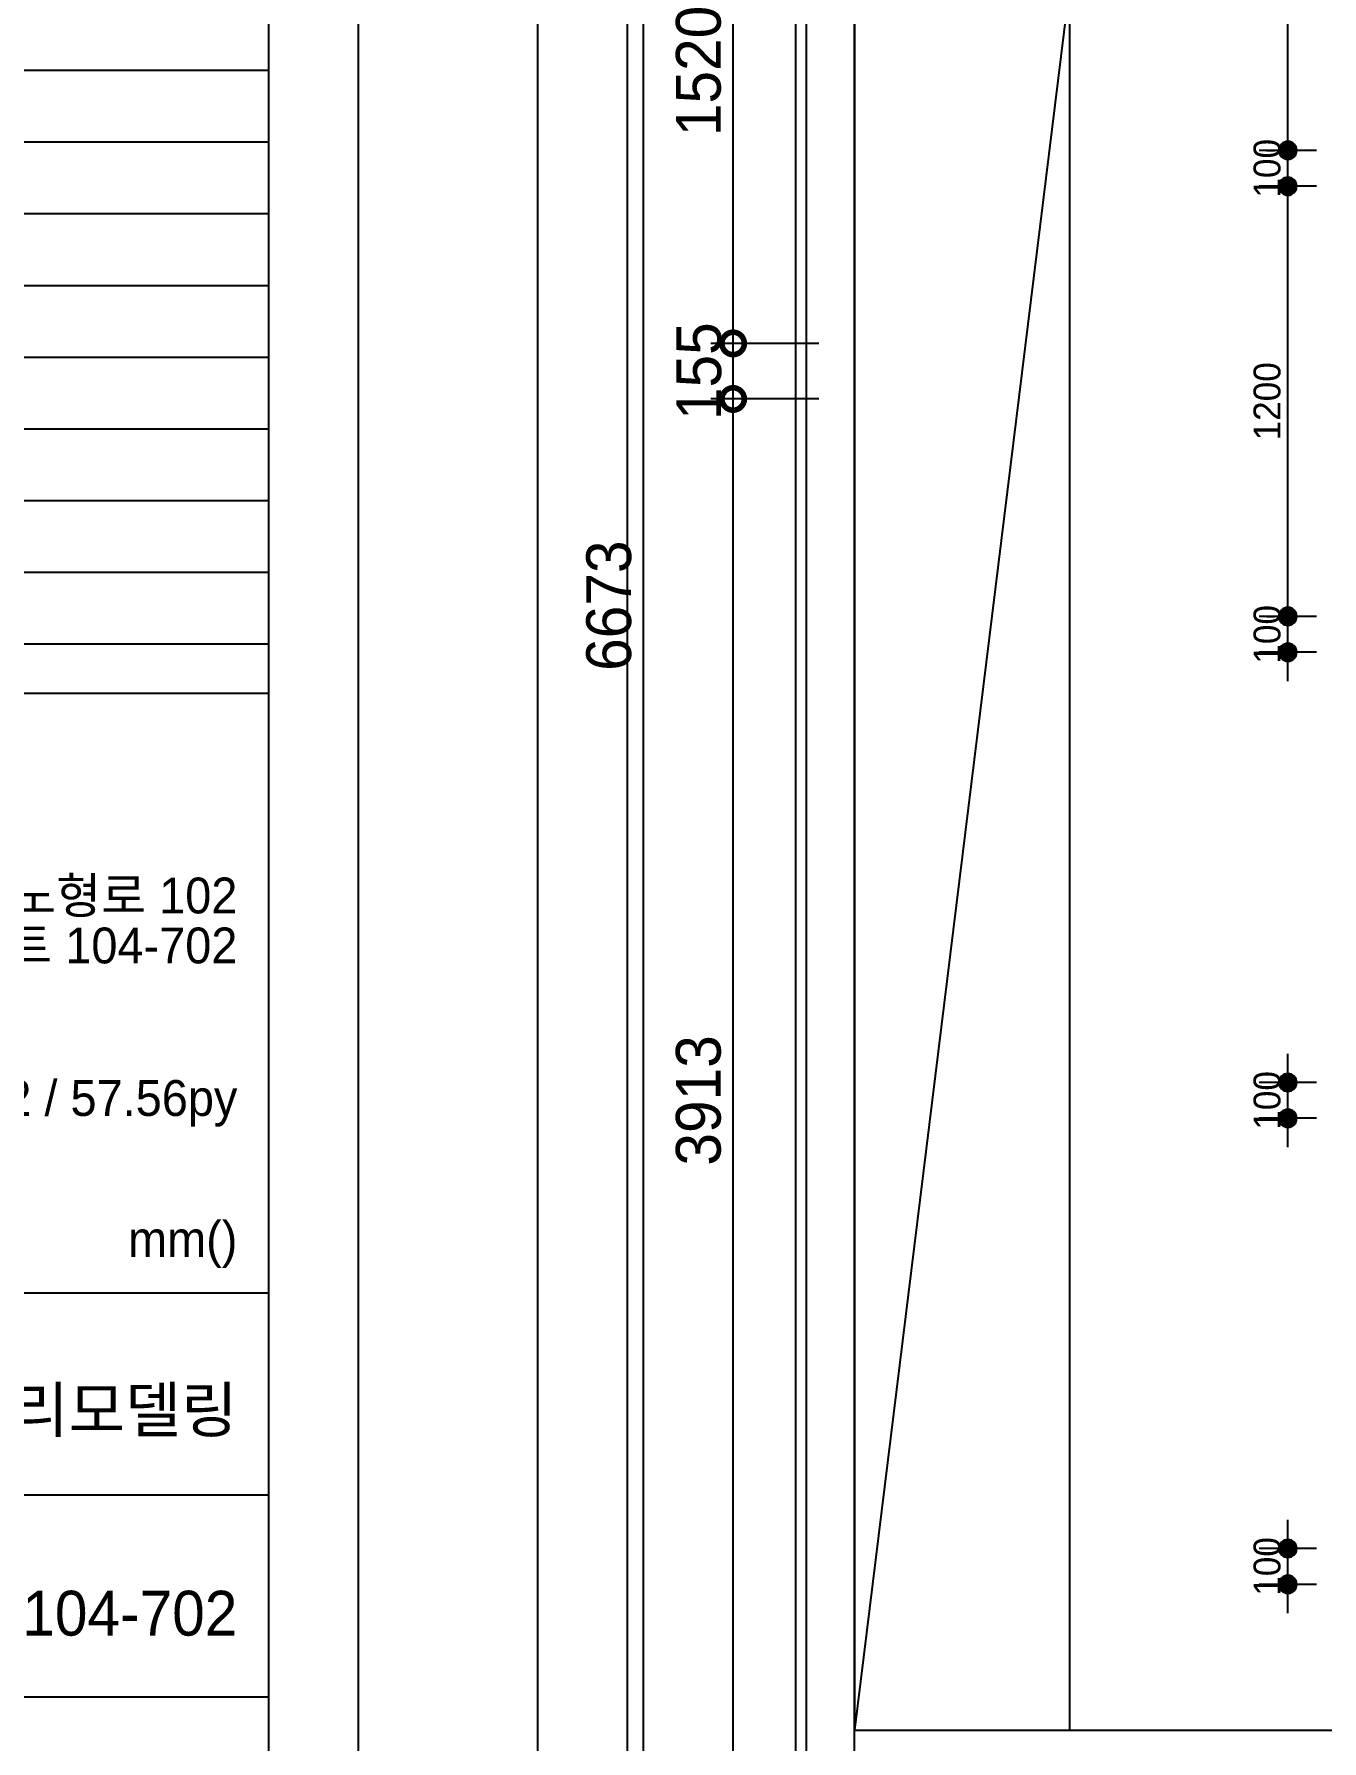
# Model space of a CAD drawing. Header units: inches. Extents: x -53835 to 52744, y -79586 to -50910.
# Drawn here: x 9804 to 13396, y -63275 to -58514 of the extents above; entities that cross this region are included whole.
import ezdxf
from ezdxf.enums import TextEntityAlignment as Align

# ---------------------------------------------------------------- set-up
doc = ezdxf.new("R2010")
doc.units = ezdxf.units.IN
doc.header["$LTSCALE"] = 50
doc.header["$MEASUREMENT"] = 0
for name, color, linetype in [('06-FUR', 6, 'Continuous'), ('06-LIGHT', 4, 'Continuous'), ('07-DIM WAL', 5, 'Continuous'), ('FORM(YOURNAME)-1', 1, 'Continuous'), ('FORM(YOURNAME)-11', 1, 'Continuous'), ('RC-LIGHT', 7, 'Continuous'), ('도면층2', 2, 'Continuous')]:
    doc.layers.add(name, color=color, linetype=linetype)
doc.styles.add('YOURNAME', font='HY울릉도M.TTF')
doc.styles.add('스타일1', font='HY울릉도M.TTF')
doc.dimstyles.new('30', dxfattribs={"dimscale": 30, "dimtxt": 2.5, "dimasz": 2.5, "dimexe": 1.25, "dimexo": 2, "dimtad": 1, "dimdec": 0, "dimtxsty": '스타일1', "dimblk": 'DOTSMALL', "dimcen": 2.5, "dimclrd": 1, "dimclre": 1, "dimclrt": 2, "dimadec": 0, "dimazin": 0, "dimtfac": 1, "dimtix": 1, "dimtmove": 0, "dimatfit": 3, "dimldrblk": 'DOTSMALL', "dimfxl": 1.25, "dimarcsym": 0})
doc.dimstyles.new('50', dxfattribs={"dimscale": 50, "dimtxt": 2.5, "dimasz": 2.5, "dimexe": 1.25, "dimexo": 2, "dimtad": 1, "dimtxsty": '스타일1', "dimblk": 'DOTSMALL', "dimcen": 2.5, "dimclrd": 1, "dimclre": 1, "dimclrt": 2, "dimadec": 0, "dimazin": 0, "dimtfac": 1, "dimtix": 1, "dimtmove": 0, "dimatfit": 3, "dimldrblk": 'DOTSMALL', "dimfxl": 1.25, "dimarcsym": 0})

# ---------------------------------------------------------------- blocks, each defined once
blk = doc.blocks.new('FORM-ELEVATION')
at = {"layer": 'Defpoints', "color": 158}
for p, q in [((62481, 7886), (71691, 7886)), ((62481, 7086), (71691, 7086)), ((62481, 6286), (71691, 6286)), ((62481, 5486), (71691, 5486)), ((62481, 4686), (71691, 4686)), ((62481, 3886), (71691, 3886)), ((62481, 3086), (71691, 3086)), ((62481, 2286), (71691, 2286)), ((62481, 1486), (71691, 1486))]:
    blk.add_line(p, q, dxfattribs=at)
for points in [[(-10309, -21692), (71691, -21692), (71691, 35708), (-10309, 35708)], [(-8309, 33708), (61071, 33708), (61071, -19692), (-8309, -19692)]]:
    blk.add_lwpolyline(points, close=True, dxfattribs=at)
at = {"layer": 'FORM(YOURNAME)-11', "color": 14}
for p, q in [((62481, 937), (71691, 937)), ((62481, -5756), (71691, -5756)), ((62481, -8009), (71691, -8009)), ((62481, -10261), (71691, -10261))]:
    blk.add_line(p, q, dxfattribs=at)
at = {"layer": 'FORM(YOURNAME)-11', "color": 250}
blk.add_lwpolyline([(-11309, -22692), (72691, -22692), (72691, 36708), (-11309, 36708)], close=True, dxfattribs=at)
at = {"layer": 'FORM(YOURNAME)-11', "color": 3, "style": 'YOURNAME'}
for tag, height, p in [('1', 450, (71041, -1219)), ('2', 450, (71041, -1863)), ('3', 450, (71041, -3150)), ('4', 450, (71041, -5081)), ('5', 515, (71041, -7398)), ('6', 515, (71041, -9650)), ('7', 515, (71041, -11903)), ('8', 515, (71041, -14155)), ('9', 515, (71041, -16408)), ('10', 515, (66791, -18596)), ('11', 515, (71041, -18660)), ('12', 515, (66791, -20848)), ('13', 515, (71041, -20848))]:
    blk.add_attdef(tag, text='', height=height, dxfattribs=at).set_placement(p, align=Align.MIDDLE_RIGHT)
blk = doc.blocks.new('_DOTSMALL')
at = {"color": 0, "linetype": 'ByBlock', "const_width": 0.5}
blk.add_lwpolyline([(-0.0625, 0, 1), (0.0625, 0, 1)], format="xyb", close=True, dxfattribs=at)
blk = doc.blocks.new('*D299')
at = {"layer": '07-DIM WAL', "color": 1, "lineweight": -2, "transparency": 16777216}
for p, q in [((11992.6, -56772), (11441.1, -56772)), ((11503.6, -63445), (11503.6, -56772)), ((11992.6, -63445), (11441.1, -63445))]:
    blk.add_line(p, q, dxfattribs=at)
at = {"layer": 'Defpoints', "color": 0, "transparency": 16777216}
for p in [(11503.6, -56772), (12092.6, -56772), (12092.6, -63445)]:
    blk.add_point(p, dxfattribs=at)
at = {"layer": '07-DIM WAL', "color": 1, "lineweight": -2, "transparency": 16777216, "xscale": 125, "yscale": 125, "zscale": 125}
for p, rotation in [((11503.6, -56772), 90), ((11503.6, -63445), 270)]:
    blk.add_blockref('_DOTSMALL', p, dxfattribs=dict(at, rotation=rotation))
at = {"layer": '07-DIM WAL', "color": 2, "transparency": 16777216, "insert": (11407.3, -60108.5), "char_height": 125, "attachment_point": 5, "rotation": 90, "style": '스타일1'}
blk.add_mtext('6673', dxfattribs=at)
blk = doc.blocks.new('*D300')
at = {"layer": '07-DIM WAL', "color": 1, "lineweight": -2, "transparency": 16777216}
for p, q in [((11992.6, -59532), (11691.1, -59532)), ((11753.6, -63445), (11753.6, -59532)), ((11992.6, -63445), (11691.1, -63445))]:
    blk.add_line(p, q, dxfattribs=at)
at = {"layer": 'Defpoints', "color": 0, "transparency": 16777216}
for p in [(11753.6, -59532), (12092.6, -59532), (12092.6, -63445)]:
    blk.add_point(p, dxfattribs=at)
at = {"layer": '07-DIM WAL', "color": 1, "lineweight": -2, "transparency": 16777216, "xscale": 125, "yscale": 125, "zscale": 125}
for p, rotation in [((11753.6, -59532), 90), ((11753.6, -63445), 270)]:
    blk.add_blockref('_DOTSMALL', p, dxfattribs=dict(at, rotation=rotation))
at = {"layer": '07-DIM WAL', "color": 2, "transparency": 16777216, "insert": (11657.3, -61488.5), "char_height": 125, "attachment_point": 5, "rotation": 90, "style": '스타일1'}
blk.add_mtext('3913', dxfattribs=at)
blk = doc.blocks.new('*D301')
at = {"layer": '07-DIM WAL', "color": 1, "lineweight": -2, "transparency": 16777216}
for p, q in [((11753.6, -59657), (11753.6, -59252)), ((11992.6, -59377), (11691.1, -59377)), ((11992.6, -59532), (11691.1, -59532))]:
    blk.add_line(p, q, dxfattribs=at)
at = {"layer": 'Defpoints', "color": 0, "transparency": 16777216}
for p in [(11753.6, -59377), (12092.6, -59377), (12092.6, -59532)]:
    blk.add_point(p, dxfattribs=at)
at = {"layer": '07-DIM WAL', "color": 1, "lineweight": -2, "transparency": 16777216, "xscale": 125, "yscale": 125, "zscale": 125}
for p, rotation in [((11753.6, -59377), 270), ((11753.6, -59532), 90)]:
    blk.add_blockref('_DOTSMALL', p, dxfattribs=dict(at, rotation=rotation))
at = {"layer": '07-DIM WAL', "color": 2, "transparency": 16777216, "insert": (11658.6, -59454.5), "char_height": 125, "attachment_point": 5, "rotation": 90, "style": '스타일1'}
blk.add_mtext('155', dxfattribs=at)
blk = doc.blocks.new('*D302')
at = {"layer": '07-DIM WAL', "color": 1, "lineweight": -2, "transparency": 16777216}
for p, q in [((11992.6, -57857), (11691.1, -57857)), ((11753.6, -59377), (11753.6, -57857)), ((11992.6, -59377), (11691.1, -59377))]:
    blk.add_line(p, q, dxfattribs=at)
at = {"layer": 'Defpoints', "color": 0, "transparency": 16777216}
for p in [(11753.6, -57857), (12092.6, -57857), (12092.6, -59377)]:
    blk.add_point(p, dxfattribs=at)
at = {"layer": '07-DIM WAL', "color": 1, "lineweight": -2, "transparency": 16777216, "xscale": 125, "yscale": 125, "zscale": 125}
for p, rotation in [((11753.6, -57857), 90), ((11753.6, -59377), 270)]:
    blk.add_blockref('_DOTSMALL', p, dxfattribs=dict(at, rotation=rotation))
at = {"layer": '07-DIM WAL', "color": 2, "transparency": 16777216, "insert": (11657.4, -58617), "char_height": 125, "attachment_point": 5, "rotation": 90, "style": '스타일1'}
blk.add_mtext('1520', dxfattribs=at)
blk = doc.blocks.new('vudauseh')
at = {"layer": '도면층2'}
for p, q in [((-53835, -66300.2), (-53835, -55341.2)), ((-53671, -64673.2), (-53671, -58000.2))]:
    blk.add_line(p, q, dxfattribs=at)
blk = doc.blocks.new('cjswjdehds')
at = {"layer": '06-FUR', "color": 8}
blk.add_lwpolyline([(12692.6, -56772), (12092.6, -56772), (12092.6, -63245), (12692.6, -63245)], close=True, dxfattribs=at)
blk.add_lwpolyline([(12692.6, -58372), (12092.6, -63245)], dxfattribs=at)
blk.add_blockref('vudauseh', (65763.6, 1228.2))
blk = doc.blocks.new('1')
at = {"linetype": 'Continuous'}
h = blk.add_hatch(color=4, dxfattribs=at)
h.dxf.hatch_style = 1
edge = h.paths.add_edge_path()
edge.add_arc((11539653.5, -14273503.8), 37.5, 0, 360)
at = {"color": 1, "linetype": 'Continuous'}
for p, q in [((11539653.5, -14273637.1), (11539653.5, -14273370.5)), ((11539520.2, -14273503.8), (11539786.8, -14273503.8))]:
    blk.add_line(p, q, dxfattribs=at)
at = {"color": 4, "linetype": 'Continuous'}
for radius in [41.5, 37.5]:
    blk.add_circle((11539653.5, -14273503.8), radius, dxfattribs=at)
blk = doc.blocks.new('*D368')
at = {"layer": '07-DIM WAL', "color": 1, "lineweight": -2, "transparency": 16777216}
for p, q in [((13301.1, -61613.5), (13301.1, -61363.5)), ((13361.1, -61438.5), (13338.6, -61438.5)), ((13241.1, -61538.5), (13263.6, -61538.5))]:
    blk.add_line(p, q, dxfattribs=at)
at = {"layer": 'Defpoints', "color": 0, "transparency": 16777216}
for p in [(13301.1, -61438.5), (13301.1, -61438.5), (13301.1, -61538.5)]:
    blk.add_point(p, dxfattribs=at)
at = {"layer": '07-DIM WAL', "color": 1, "lineweight": -2, "transparency": 16777216, "xscale": 75, "yscale": 75, "zscale": 75}
for p, rotation in [((13301.1, -61438.5), 270), ((13301.1, -61538.5), 90)]:
    blk.add_blockref('_DOTSMALL', p, dxfattribs=dict(at, rotation=rotation))
at = {"layer": '07-DIM WAL', "color": 2, "transparency": 16777216, "insert": (13243.4, -61488.5), "char_height": 75, "attachment_point": 5, "rotation": 90, "style": '스타일1'}
blk.add_mtext('100', dxfattribs=at)
blk = doc.blocks.new('*D370')
at = {"layer": '07-DIM WAL', "color": 1, "lineweight": -2, "transparency": 16777216}
for p, q in [((13301.1, -60313.5), (13301.1, -60063.5)), ((13361.1, -60138.5), (13338.6, -60138.5)), ((13241.1, -60238.5), (13263.6, -60238.5))]:
    blk.add_line(p, q, dxfattribs=at)
at = {"layer": 'Defpoints', "color": 0, "transparency": 16777216}
for p in [(13301.1, -60138.5), (13301.1, -60138.5), (13301.1, -60238.5)]:
    blk.add_point(p, dxfattribs=at)
at = {"layer": '07-DIM WAL', "color": 1, "lineweight": -2, "transparency": 16777216, "xscale": 75, "yscale": 75, "zscale": 75}
for p, rotation in [((13301.1, -60138.5), 270), ((13301.1, -60238.5), 90)]:
    blk.add_blockref('_DOTSMALL', p, dxfattribs=dict(at, rotation=rotation))
at = {"layer": '07-DIM WAL', "color": 2, "transparency": 16777216, "insert": (13243.4, -60188.5), "char_height": 75, "attachment_point": 5, "rotation": 90, "style": '스타일1'}
blk.add_mtext('100', dxfattribs=at)
blk = doc.blocks.new('*D372')
at = {"layer": '07-DIM WAL', "color": 1, "lineweight": -2, "transparency": 16777216}
for p, q in [((13301.1, -62913.5), (13301.1, -62663.5)), ((13361.1, -62738.5), (13338.6, -62738.5)), ((13241.1, -62838.5), (13263.6, -62838.5))]:
    blk.add_line(p, q, dxfattribs=at)
at = {"layer": 'Defpoints', "color": 0, "transparency": 16777216}
for p in [(13301.1, -62738.5), (13301.1, -62738.5), (13301.1, -62838.5)]:
    blk.add_point(p, dxfattribs=at)
at = {"layer": '07-DIM WAL', "color": 1, "lineweight": -2, "transparency": 16777216, "xscale": 75, "yscale": 75, "zscale": 75}
for p, rotation in [((13301.1, -62738.5), 270), ((13301.1, -62838.5), 90)]:
    blk.add_blockref('_DOTSMALL', p, dxfattribs=dict(at, rotation=rotation))
at = {"layer": '07-DIM WAL', "color": 2, "transparency": 16777216, "insert": (13243.4, -62788.5), "char_height": 75, "attachment_point": 5, "rotation": 90, "style": '스타일1'}
blk.add_mtext('100', dxfattribs=at)
blk = doc.blocks.new('*D380')
at = {"layer": '07-DIM WAL', "color": 1, "lineweight": -2, "transparency": 16777216}
for p, q in [((13301.1, -59013.5), (13301.1, -58763.5)), ((13361.1, -58838.5), (13338.6, -58838.5)), ((13241.1, -58938.5), (13263.6, -58938.5))]:
    blk.add_line(p, q, dxfattribs=at)
at = {"layer": 'Defpoints', "color": 0, "transparency": 16777216}
for p in [(13301.1, -58838.5), (13301.1, -58838.5), (13301.1, -58938.5)]:
    blk.add_point(p, dxfattribs=at)
at = {"layer": '07-DIM WAL', "color": 1, "lineweight": -2, "transparency": 16777216, "xscale": 75, "yscale": 75, "zscale": 75}
for p, rotation in [((13301.1, -58838.5), 270), ((13301.1, -58938.5), 90)]:
    blk.add_blockref('_DOTSMALL', p, dxfattribs=dict(at, rotation=rotation))
at = {"layer": '07-DIM WAL', "color": 2, "transparency": 16777216, "insert": (13243.4, -58888.5), "char_height": 75, "attachment_point": 5, "rotation": 90, "style": '스타일1'}
blk.add_mtext('100', dxfattribs=at)
blk = doc.blocks.new('*D382')
at = {"layer": '07-DIM WAL', "color": 1, "lineweight": -2, "transparency": 16777216}
for p, q in [((13241.1, -58938.5), (13263.6, -58938.5)), ((13301.1, -60138.5), (13301.1, -58938.5)), ((13241.1, -60138.5), (13263.6, -60138.5))]:
    blk.add_line(p, q, dxfattribs=at)
at = {"layer": 'Defpoints', "color": 0, "transparency": 16777216}
for p in [(13301.1, -58938.5), (13301.1, -58938.5), (13301.1, -60138.5)]:
    blk.add_point(p, dxfattribs=at)
at = {"layer": '07-DIM WAL', "color": 1, "lineweight": -2, "transparency": 16777216, "xscale": 75, "yscale": 75, "zscale": 75}
for p, rotation in [((13301.1, -58938.5), 90), ((13301.1, -60138.5), 270)]:
    blk.add_blockref('_DOTSMALL', p, dxfattribs=dict(at, rotation=rotation))
at = {"layer": '07-DIM WAL', "color": 2, "transparency": 16777216, "insert": (13243.4, -59538.5), "char_height": 75, "attachment_point": 5, "rotation": 90, "style": '스타일1'}
blk.add_mtext('1200', dxfattribs=at)
blk = doc.blocks.new('*D383')
at = {"layer": '07-DIM WAL', "color": 1, "lineweight": -2, "transparency": 16777216}
for p, q in [((13241.1, -57638.5), (13263.6, -57638.5)), ((13301.1, -58838.5), (13301.1, -57638.5)), ((13241.1, -58838.5), (13263.6, -58838.5))]:
    blk.add_line(p, q, dxfattribs=at)
at = {"layer": 'Defpoints', "color": 0, "transparency": 16777216}
for p in [(13301.1, -57638.5), (13301.1, -57638.5), (13301.1, -58838.5)]:
    blk.add_point(p, dxfattribs=at)
at = {"layer": '07-DIM WAL', "color": 1, "lineweight": -2, "transparency": 16777216, "xscale": 75, "yscale": 75, "zscale": 75}
for p, rotation in [((13301.1, -57638.5), 90), ((13301.1, -58838.5), 270)]:
    blk.add_blockref('_DOTSMALL', p, dxfattribs=dict(at, rotation=rotation))
at = {"layer": '07-DIM WAL', "color": 2, "transparency": 16777216, "insert": (13243.4, -58238.5), "char_height": 75, "attachment_point": 5, "rotation": 90, "style": '스타일1'}
blk.add_mtext('1200', dxfattribs=at)

msp = doc.modelspace()

# ---------------------------------------------------------------- linework, layer by layer
at = {"layer": '06-LIGHT'}
msp.add_line((12092.631, -63245.002), (15309.631, -63245.002), dxfattribs=at)

# ---------------------------------------------------------------- block references
msp.add_blockref('cjswjdehds', (0, 0))
at = {"layer": 'FORM(YOURNAME)-1'}
ref = msp.add_blockref('FORM-ELEVATION', (-7464.457, -60586.552), dxfattribs=dict(at, xscale=0.2500000000000001, yscale=0.2500000000000001, zscale=0.2500000000000001))
ref.add_attrib('6', '노형한화 104-702', dxfattribs={"layer": 'FORM(YOURNAME)-11', "color": 3, "height": 125, "style": 'YOURNAME'}).set_placement((10370.714, -62918.866), align=Align.MIDDLE_RIGHT)
ref.add_attrib('5', '아파트 리모델링', dxfattribs={"layer": 'FORM(YOURNAME)-11', "color": 3, "height": 125, "style": 'YOURNAME'}).set_placement((10370.714, -62351.572), align=Align.MIDDLE_RIGHT)
ref.add_attrib('1', '제주시 원노형로 102', dxfattribs={"layer": 'FORM(YOURNAME)-11', "color": 3, "height": 100, "style": 'YOURNAME'}).set_placement((10370.714, -60916.949), align=Align.MIDDLE_RIGHT)
ref.add_attrib('2', '한화아파트 104-702', dxfattribs={"layer": 'FORM(YOURNAME)-11', "color": 3, "height": 100, "style": 'YOURNAME'}).set_placement((10370.714, -61056.294), align=Align.MIDDLE_RIGHT)
ref.add_attrib('3', '190.28m2 / 57.56py', dxfattribs={"layer": 'FORM(YOURNAME)-11', "color": 3, "height": 100, "style": 'YOURNAME'}).set_placement((10370.714, -61481.814), align=Align.MIDDLE_RIGHT)
ref.add_attrib('4', 'mm()', dxfattribs={"layer": 'FORM(YOURNAME)-11', "color": 3, "height": 100, "style": 'YOURNAME'}).set_placement((10370.714, -61875.48), align=Align.MIDDLE_RIGHT)
at = {"layer": 'FORM(YOURNAME)-1', "xscale": 0.2500000000000001, "yscale": 0.2500000000000001, "zscale": 0.2500000000000001}
msp.add_blockref('FORM-ELEVATION', (14035.543, -60586.552), dxfattribs=at)
at = {"layer": 'RC-LIGHT', "xscale": -0.6024096385271789, "yscale": 0.6024096385271789, "zscale": 0.6024096385271789}
for p in [(6964899.624, 8539657.757), (6964899.624, 8539557.757), (6964899.624, 8538357.757), (6964899.624, 8538257.757), (6964899.624, 8537057.757), (6964899.624, 8536957.757), (6964899.624, 8535757.757), (6964899.624, 8535657.757)]:
    msp.add_blockref('1', p, dxfattribs=at)

# ---------------------------------------------------------------- dimensions: what is measured, and where the dimension line sits
at = {"layer": '07-DIM WAL'}
for base, p1, p2, dimstyle, picture, middle in [((11503.631, -56772.002), (12092.631, -63445.002), (12092.631, -56772.002), '50', '*D299', (11407.301, -60108.502)), ((13301.131, -57638.502), (13301.131, -58838.502), (13301.131, -57638.502), '30', '*D383', (13243.383, -58238.502)), ((11753.631, -57857.002), (12092.631, -59377.002), (12092.631, -57857.002), '50', '*D302', (11657.384, -58617.002)), ((13301.131, -58838.502), (13301.131, -58938.502), (13301.131, -58838.502), '30', '*D380', (13243.383, -58888.502)), ((13301.131, -58938.502), (13301.131, -60138.502), (13301.131, -58938.502), '30', '*D382', (13243.383, -59538.502)), ((11753.631, -59377.002), (12092.631, -59532.002), (12092.631, -59377.002), '50', '*D301', (11658.632, -59454.502)), ((11753.631, -59532.002), (12092.631, -63445.002), (12092.631, -59532.002), '50', '*D300', (11657.301, -61488.502)), ((13301.131, -60138.502), (13301.131, -60238.502), (13301.131, -60138.502), '30', '*D370', (13243.383, -60188.502)), ((13301.131, -61438.502), (13301.131, -61538.502), (13301.131, -61438.502), '30', '*D368', (13243.383, -61488.502)), ((13301.131, -62738.502), (13301.131, -62838.502), (13301.131, -62738.502), '30', '*D372', (13243.383, -62788.502))]:
    dim = msp.add_linear_dim(base=base, p1=p1, p2=p2, angle=90, dimstyle=dimstyle, dxfattribs=at)
    dim.commit()
    dim.dimension.update_dxf_attribs({"geometry": picture, "text_midpoint": middle})

doc.saveas('drawing.dxf')
